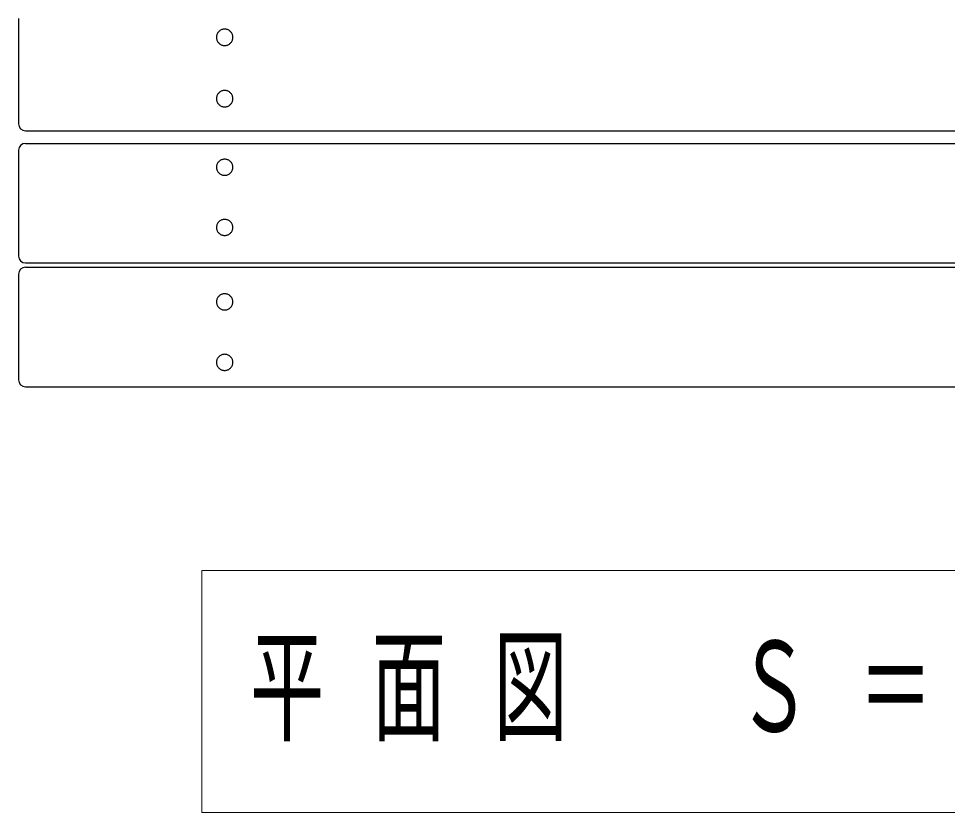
# Model space of a CAD drawing. Units: millimetres on the paper, scale 1:20. Extents: x -365 to 10, y -38 to 257.
# Drawn here: x -283.22 to -249.42, y 168.24 to 197.11 of the extents above; entities that cross this region are included whole.
import ezdxf

# ---------------------------------------------------------------- set-up
doc = ezdxf.new("R2010")
doc.units = ezdxf.units.MM
doc.layers.add('LY_1', color=4, linetype='Continuous', lineweight=25)
doc.styles.add('ＭＳ ゴシック', font='')
doc.styles.get('ＭＳ ゴシック').set_extended_font_data('MS Gothic')

msp = doc.modelspace()

# ---------------------------------------------------------------- linework, layer by layer
at = {"layer": 'LY_1'}
for p, q in [((-283.217, 197.113), (-283.217, 193.285)), ((-282.967, 193.035), (-223.467, 193.035)), ((-283.217, 192.324), (-283.217, 188.475)), ((-282.967, 192.574), (-223.467, 192.574)), ((-282.967, 188.225), (-223.467, 188.225)), ((-282.967, 188.07), (-223.467, 188.07)), ((-283.217, 187.82), (-283.217, 183.972)), ((-282.967, 183.722), (-223.467, 183.722))]:
    msp.add_line(p, q, dxfattribs=at)
at = {"layer": 'LY_1', "color": 7, "lineweight": 13}
for p, q in [((-276.554, 177.036), (-276.554, 168.236)), ((-228.754, 177.036), (-276.554, 177.036)), ((-276.554, 168.236), (-228.754, 168.236))]:
    msp.add_line(p, q, dxfattribs=at)
at = {"layer": 'LY_1'}
for points in [[(-275.417, 196.431), (-275.418, 196.457), (-275.422, 196.483), (-275.428, 196.508), (-275.435, 196.533), (-275.445, 196.557), (-275.458, 196.58), (-275.472, 196.602), (-275.488, 196.622), (-275.505, 196.641), (-275.525, 196.659), (-275.545, 196.675), (-275.567, 196.689), (-275.591, 196.701), (-275.615, 196.711), (-275.64, 196.718), (-275.665, 196.724), (-275.691, 196.727), (-275.717, 196.729), (-275.744, 196.727), (-275.769, 196.724), (-275.795, 196.718), (-275.82, 196.711), (-275.844, 196.701), (-275.867, 196.689), (-275.889, 196.675), (-275.91, 196.659), (-275.93, 196.641), (-275.947, 196.622), (-275.963, 196.602), (-275.977, 196.58), (-275.989, 196.557), (-275.999, 196.533), (-276.007, 196.508), (-276.013, 196.483), (-276.016, 196.457), (-276.017, 196.431), (-276.016, 196.405), (-276.013, 196.379), (-276.007, 196.354), (-275.999, 196.329), (-275.989, 196.305), (-275.977, 196.282), (-275.963, 196.26), (-275.947, 196.24), (-275.93, 196.221), (-275.91, 196.203), (-275.889, 196.187), (-275.867, 196.173), (-275.844, 196.161), (-275.82, 196.151), (-275.795, 196.144), (-275.769, 196.138), (-275.744, 196.135), (-275.717, 196.133), (-275.691, 196.135), (-275.665, 196.138), (-275.64, 196.144), (-275.615, 196.151), (-275.591, 196.161), (-275.567, 196.173), (-275.545, 196.187), (-275.525, 196.203), (-275.505, 196.221), (-275.488, 196.24), (-275.472, 196.26), (-275.458, 196.282), (-275.445, 196.305), (-275.435, 196.329), (-275.428, 196.354), (-275.422, 196.379), (-275.418, 196.405)], [(-275.417, 194.199), (-275.418, 194.225), (-275.422, 194.251), (-275.428, 194.276), (-275.435, 194.301), (-275.445, 194.325), (-275.458, 194.348), (-275.472, 194.37), (-275.488, 194.391), (-275.505, 194.41), (-275.525, 194.427), (-275.545, 194.443), (-275.567, 194.457), (-275.591, 194.469), (-275.615, 194.479), (-275.64, 194.487), (-275.665, 194.492), (-275.691, 194.496), (-275.717, 194.497), (-275.744, 194.496), (-275.769, 194.492), (-275.795, 194.487), (-275.82, 194.479), (-275.844, 194.469), (-275.867, 194.457), (-275.889, 194.443), (-275.91, 194.427), (-275.93, 194.41), (-275.947, 194.391), (-275.963, 194.37), (-275.977, 194.348), (-275.989, 194.325), (-275.999, 194.301), (-276.007, 194.276), (-276.013, 194.251), (-276.016, 194.225), (-276.017, 194.199), (-276.016, 194.173), (-276.013, 194.148), (-276.007, 194.122), (-275.999, 194.097), (-275.989, 194.073), (-275.977, 194.05), (-275.963, 194.029), (-275.947, 194.008), (-275.93, 193.989), (-275.91, 193.971), (-275.889, 193.955), (-275.867, 193.942), (-275.844, 193.93), (-275.82, 193.92), (-275.795, 193.912), (-275.769, 193.906), (-275.744, 193.903), (-275.717, 193.902), (-275.691, 193.903), (-275.665, 193.906), (-275.64, 193.912), (-275.615, 193.92), (-275.591, 193.93), (-275.567, 193.942), (-275.545, 193.955), (-275.525, 193.971), (-275.505, 193.989), (-275.488, 194.008), (-275.472, 194.029), (-275.458, 194.05), (-275.445, 194.073), (-275.435, 194.097), (-275.428, 194.122), (-275.422, 194.148), (-275.418, 194.173)], [(-275.417, 191.704), (-275.418, 191.73), (-275.422, 191.755), (-275.428, 191.78), (-275.435, 191.804), (-275.445, 191.828), (-275.458, 191.85), (-275.472, 191.872), (-275.488, 191.892), (-275.505, 191.911), (-275.525, 191.928), (-275.545, 191.943), (-275.567, 191.957), (-275.591, 191.969), (-275.615, 191.978), (-275.64, 191.986), (-275.665, 191.992), (-275.691, 191.995), (-275.717, 191.996), (-275.744, 191.995), (-275.769, 191.992), (-275.795, 191.986), (-275.82, 191.978), (-275.844, 191.969), (-275.867, 191.957), (-275.889, 191.943), (-275.91, 191.928), (-275.93, 191.911), (-275.947, 191.892), (-275.963, 191.872), (-275.977, 191.85), (-275.989, 191.828), (-275.999, 191.804), (-276.007, 191.78), (-276.013, 191.755), (-276.016, 191.73), (-276.017, 191.704), (-276.016, 191.679), (-276.013, 191.654), (-276.007, 191.629), (-275.999, 191.605), (-275.989, 191.581), (-275.977, 191.558), (-275.963, 191.537), (-275.947, 191.517), (-275.93, 191.498), (-275.91, 191.481), (-275.889, 191.465), (-275.867, 191.452), (-275.844, 191.44), (-275.82, 191.43), (-275.795, 191.423), (-275.769, 191.417), (-275.744, 191.414), (-275.717, 191.413), (-275.691, 191.414), (-275.665, 191.417), (-275.64, 191.423), (-275.615, 191.43), (-275.591, 191.44), (-275.567, 191.452), (-275.545, 191.465), (-275.525, 191.481), (-275.505, 191.498), (-275.488, 191.517), (-275.472, 191.537), (-275.458, 191.558), (-275.445, 191.581), (-275.435, 191.605), (-275.428, 191.629), (-275.422, 191.654), (-275.418, 191.679)], [(-275.417, 189.516), (-275.418, 189.542), (-275.422, 189.567), (-275.428, 189.592), (-275.435, 189.616), (-275.445, 189.64), (-275.458, 189.662), (-275.472, 189.684), (-275.488, 189.704), (-275.505, 189.723), (-275.525, 189.74), (-275.545, 189.755), (-275.567, 189.769), (-275.591, 189.781), (-275.615, 189.79), (-275.64, 189.798), (-275.665, 189.804), (-275.691, 189.807), (-275.717, 189.808), (-275.744, 189.807), (-275.769, 189.804), (-275.795, 189.798), (-275.82, 189.79), (-275.844, 189.781), (-275.867, 189.769), (-275.889, 189.755), (-275.91, 189.74), (-275.93, 189.723), (-275.947, 189.704), (-275.963, 189.684), (-275.977, 189.662), (-275.989, 189.64), (-275.999, 189.616), (-276.007, 189.592), (-276.013, 189.567), (-276.016, 189.542), (-276.017, 189.516), (-276.016, 189.491), (-276.013, 189.466), (-276.007, 189.441), (-275.999, 189.416), (-275.989, 189.393), (-275.977, 189.37), (-275.963, 189.349), (-275.947, 189.329), (-275.93, 189.31), (-275.91, 189.293), (-275.889, 189.277), (-275.867, 189.264), (-275.844, 189.252), (-275.82, 189.242), (-275.795, 189.234), (-275.769, 189.229), (-275.744, 189.226), (-275.717, 189.224), (-275.691, 189.226), (-275.665, 189.229), (-275.64, 189.234), (-275.615, 189.242), (-275.591, 189.252), (-275.567, 189.264), (-275.545, 189.277), (-275.525, 189.293), (-275.505, 189.31), (-275.488, 189.329), (-275.472, 189.349), (-275.458, 189.37), (-275.445, 189.393), (-275.435, 189.416), (-275.428, 189.441), (-275.422, 189.466), (-275.418, 189.491)], [(-275.417, 186.808), (-275.418, 186.833), (-275.422, 186.859), (-275.428, 186.884), (-275.435, 186.908), (-275.445, 186.932), (-275.458, 186.954), (-275.472, 186.976), (-275.488, 186.996), (-275.505, 187.015), (-275.525, 187.033), (-275.545, 187.048), (-275.567, 187.062), (-275.591, 187.074), (-275.615, 187.084), (-275.64, 187.091), (-275.665, 187.097), (-275.691, 187.1), (-275.717, 187.101), (-275.744, 187.1), (-275.769, 187.097), (-275.795, 187.091), (-275.82, 187.084), (-275.844, 187.074), (-275.867, 187.062), (-275.889, 187.048), (-275.91, 187.033), (-275.93, 187.015), (-275.947, 186.996), (-275.963, 186.976), (-275.977, 186.954), (-275.989, 186.932), (-275.999, 186.908), (-276.007, 186.884), (-276.013, 186.859), (-276.016, 186.833), (-276.017, 186.808), (-276.016, 186.782), (-276.013, 186.757), (-276.007, 186.732), (-275.999, 186.707), (-275.989, 186.684), (-275.977, 186.661), (-275.963, 186.639), (-275.947, 186.619), (-275.93, 186.6), (-275.91, 186.583), (-275.889, 186.567), (-275.867, 186.554), (-275.844, 186.542), (-275.82, 186.532), (-275.795, 186.524), (-275.769, 186.519), (-275.744, 186.515), (-275.717, 186.514), (-275.691, 186.515), (-275.665, 186.519), (-275.64, 186.524), (-275.615, 186.532), (-275.591, 186.542), (-275.567, 186.554), (-275.545, 186.567), (-275.525, 186.583), (-275.505, 186.6), (-275.488, 186.619), (-275.472, 186.639), (-275.458, 186.661), (-275.445, 186.684), (-275.435, 186.707), (-275.428, 186.732), (-275.422, 186.757), (-275.418, 186.782)], [(-275.417, 184.607), (-275.418, 184.633), (-275.422, 184.658), (-275.428, 184.683), (-275.435, 184.707), (-275.445, 184.731), (-275.458, 184.754), (-275.472, 184.775), (-275.488, 184.796), (-275.505, 184.814), (-275.525, 184.832), (-275.545, 184.847), (-275.567, 184.861), (-275.591, 184.873), (-275.615, 184.883), (-275.64, 184.89), (-275.665, 184.896), (-275.691, 184.899), (-275.717, 184.9), (-275.744, 184.899), (-275.769, 184.896), (-275.795, 184.89), (-275.82, 184.883), (-275.844, 184.873), (-275.867, 184.861), (-275.889, 184.847), (-275.91, 184.832), (-275.93, 184.814), (-275.947, 184.796), (-275.963, 184.775), (-275.977, 184.754), (-275.989, 184.731), (-275.999, 184.707), (-276.007, 184.683), (-276.013, 184.658), (-276.016, 184.633), (-276.017, 184.607), (-276.016, 184.581), (-276.013, 184.556), (-276.007, 184.531), (-275.999, 184.507), (-275.989, 184.483), (-275.977, 184.46), (-275.963, 184.439), (-275.947, 184.418), (-275.93, 184.399), (-275.91, 184.382), (-275.889, 184.367), (-275.867, 184.353), (-275.844, 184.341), (-275.82, 184.331), (-275.795, 184.323), (-275.769, 184.318), (-275.744, 184.315), (-275.717, 184.313), (-275.691, 184.315), (-275.665, 184.318), (-275.64, 184.323), (-275.615, 184.331), (-275.591, 184.341), (-275.567, 184.353), (-275.545, 184.367), (-275.525, 184.382), (-275.505, 184.399), (-275.488, 184.418), (-275.472, 184.439), (-275.458, 184.46), (-275.445, 184.483), (-275.435, 184.507), (-275.428, 184.531), (-275.422, 184.556), (-275.418, 184.581)]]:
    msp.add_lwpolyline(points, close=True, dxfattribs=at)
for centre, start, end in [((-282.967, 193.285), 180, 270), ((-282.967, 192.324), 90, 180), ((-282.967, 188.475), 180, 270), ((-282.967, 187.82), 90, 180), ((-282.967, 183.972), 180, 270)]:
    msp.add_arc(centre, 0.25, start, end, dxfattribs=at)

# ---------------------------------------------------------------- texts
at = {"layer": 'LY_1', "color": 7, "insert": (-252.654, 172.636), "char_height": 3.299, "attachment_point": 5, "style": 'ＭＳ ゴシック'}
msp.add_mtext('\\T1.64;\\W0.6;平面図\u3000Ｓ＝１／２０', dxfattribs=at)

doc.saveas('drawing.dxf')
